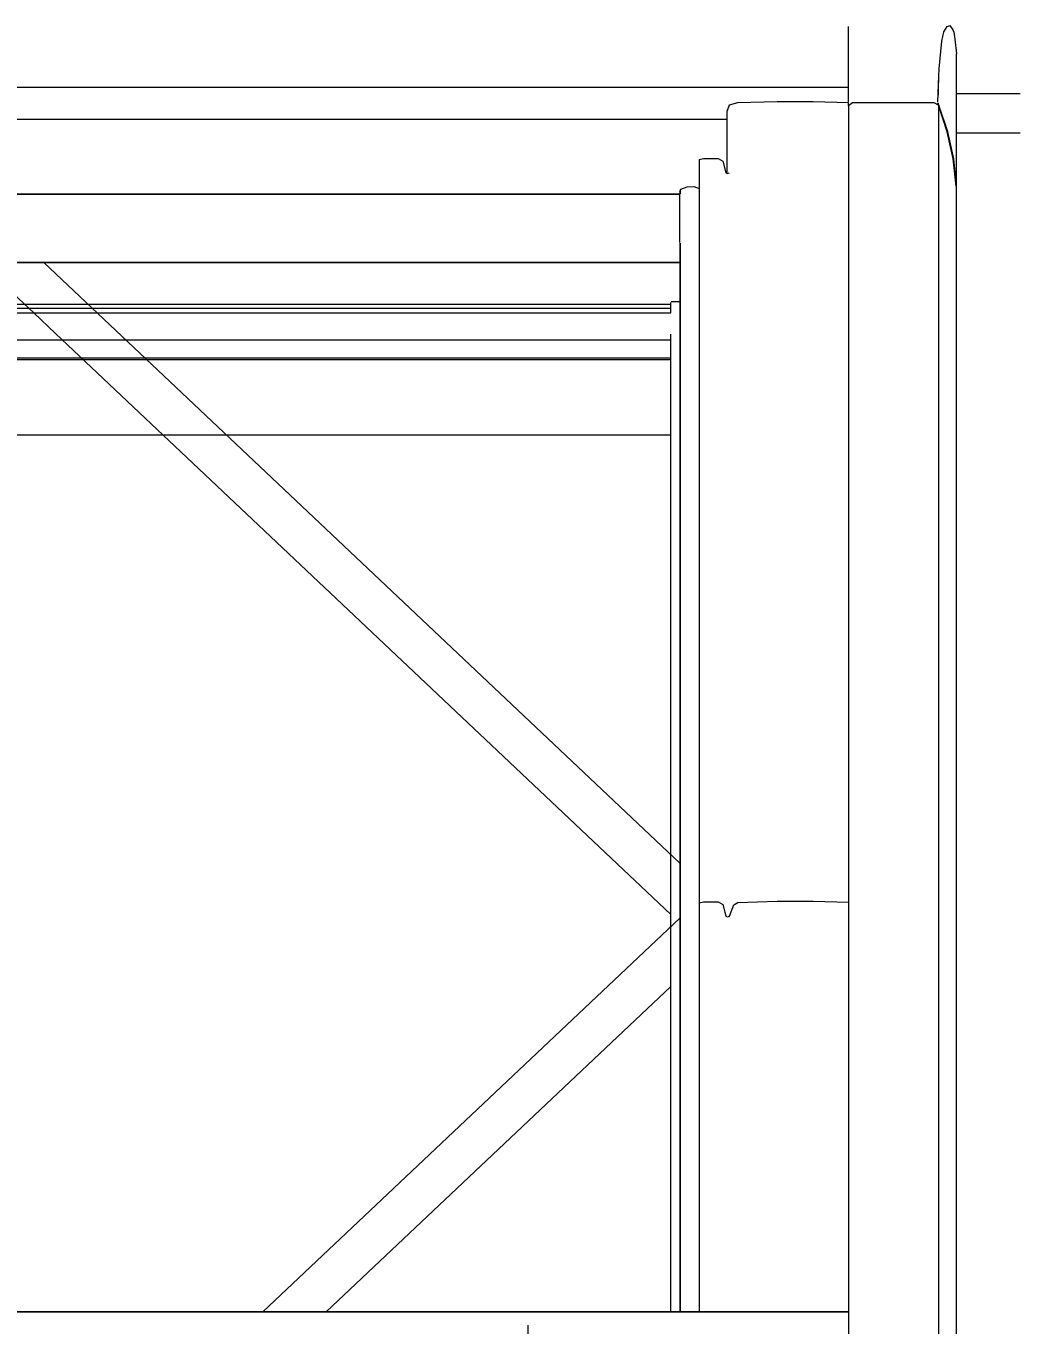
# Model space of a CAD drawing. Header units: metres. Extents: x -3 to 171, y -23 to 41.
# Drawn here: x 4.225 to 4.669, y -3.568 to -2.984 of the extents above; entities that cross this region are included whole.
import ezdxf

# ---------------------------------------------------------------- set-up
doc = ezdxf.new("R2010")
doc.units = ezdxf.units.M
doc.header["$MEASUREMENT"] = 0
doc.set_wipeout_variables(frame=1)
for name, pattern in [('Achse', [0.004, 0.002, -0.001, 0, -0.001]), ('Schnittlinie', [0.006, 0.003, -0.0015, 0, -0.0015]), ('Wipeout_Contour', [1, 0, -1])]:
    doc.linetypes.add(name, pattern=pattern)
for name, color, linetype in [('6._Dach PP STG1_1_000 Achsraster', 7, 'Continuous'), ('6._Dach PP STG1_1_325 Dachfenster', 7, 'Continuous'), ('6._Dach PP STG1_1_851 Marker Schnitt', 7, 'Continuous')]:
    doc.layers.add(name, color=color, linetype=linetype)
doc.styles.add('ERSTELLTER_STIL_2', font='')
doc.styles.get('ERSTELLTER_STIL_2').set_extended_font_data('Eurostile')

msp = doc.modelspace()

# ---------------------------------------------------------------- linework, layer by layer
at = {"layer": '6._Dach PP STG1_1_000 Achsraster', "color": 5, "linetype": 'Achse', "lineweight": 0, "ltscale": 1000}
msp.add_line((-1.5, -3), (21, -3), dxfattribs=at)
at = {"layer": '6._Dach PP STG1_1_851 Marker Schnitt', "color": 7, "linetype": 'Schnittlinie', "lineweight": 13, "ltscale": 1000}
msp.add_line((4.45, 4.805), (4.45, -18.475), dxfattribs=at)

# ---------------------------------------------------------------- texts
at = {"layer": '6._Dach PP STG1_1_325 Dachfenster', "color": 7, "linetype": 'Continuous', "lineweight": 13, "insert": (4.0286, -3.21414), "char_height": 0.075, "attachment_point": 7, "style": 'ERSTELLTER_STIL_2'}
msp.add_mtext('\\A1;{\\pql;\\pt0;\\fEurostile|b0|i0|c0|p0;\\W1.000000;PH 115\\fEurostile|b0|i0|c0|p0;\\W1.000000;\\A1{\\H.66x;\\S^  ;}\\fEurostile|b0|i0|c0|p0;\\W1.000000;\\fEurostile|b0|i0|c0|p0;\\W1.000000;}', dxfattribs=at)

# ---------------------------------------------------------------- wipeouts: each hides what was drawn before it
at = {"color": 254, "linetype": 'Wipeout_Contour', "lineweight": 0, "ltscale": 22.258141}
msp.add_wipeout([(4.64255, -3.01541), (4.65685, -3.01541), (4.65685, -3.01484), (4.64255, -3.01484)], dxfattribs=at).dxf.layer = '6._Dach PP STG1_1_325 Dachfenster'
at = {"color": 254, "linetype": 'Wipeout_Contour', "lineweight": 0, "ltscale": 34.331494}
msp.add_wipeout([(4.64255, -3.05626), (4.64235, -3.06787), (4.65685, -3.06787), (4.65685, -3.03252), (4.64255, -3.03252), (4.64255, -3.04873)], dxfattribs=at).dxf.layer = '6._Dach PP STG1_1_325 Dachfenster'
at = {"color": 254, "linetype": 'Wipeout_Contour', "lineweight": 0, "ltscale": 33.677495}
msp.add_wipeout([(4.51875, -3.05769), (4.51825, -3.05854), (4.51825, -3.05967), (4.51835, -3.08153), (4.51825, -3.56164), (4.51875, -3.56164)], dxfattribs=at).dxf.layer = '6._Dach PP STG1_1_325 Dachfenster'
at = {"color": 254, "linetype": 'Wipeout_Contour', "lineweight": 0, "ltscale": 55.468966}
msp.add_wipeout([(4.65685, -3.0917), (4.64235, -3.0917), (4.64235, -3.62657), (4.64255, -3.62845), (4.64315, -3.63161), (4.64445, -3.64552), (4.64445, -3.66149), (4.64448, -3.70979), (4.65685, -3.70979)], dxfattribs=at).dxf.layer = '6._Dach PP STG1_1_325 Dachfenster'
at = {"color": 254, "linetype": 'Wipeout_Contour', "lineweight": 0, "ltscale": 22.936435}
msp.add_wipeout([(4.53555, -3.37752), (4.52895, -3.37752), (4.52895, -3.56164), (4.53555, -3.56164)], dxfattribs=at).dxf.layer = '6._Dach PP STG1_1_325 Dachfenster'
at = {"color": 254, "linetype": 'Wipeout_Contour', "lineweight": 0, "ltscale": 22.966619}
msp.add_wipeout([(4.53895, -3.56164), (4.53975, -3.56164), (4.53975, -3.38423), (4.53895, -3.38395)], dxfattribs=at).dxf.layer = '6._Dach PP STG1_1_325 Dachfenster'

# ---------------------------------------------------------------- next in the draw order: wipeouts: each hides what was drawn before it
at = {"color": 254, "linetype": 'Wipeout_Contour', "lineweight": 0, "ltscale": 81.292705}
msp.add_wipeout([(4.61423, -2.98422), (4.63955, -2.98422), (4.64086, -2.98607), (4.64125, -2.98718), (4.64179, -2.99035), (4.64255, -2.99685), (4.64255, -3.01484), (4.65685, -3.01484), (4.65685, -2.95558), (4.64449, -2.95558), (4.64449, -2.95834), (4.64449, -2.96046), (4.61885, -2.96046), (4.61885, -2.95926), (4.61486, -2.95926)], dxfattribs=at).dxf.layer = '6._Dach PP STG1_1_325 Dachfenster'
at = {"color": 254, "linetype": 'Wipeout_Contour', "lineweight": 0, "ltscale": 41.465548}
msp.add_wipeout([(3.82759, -2.95926), (3.82798, -2.98422), (3.83965, -2.98422), (3.83965, -3.01187), (4.59405, -3.01187), (4.59405, -2.98422), (4.60573, -2.98422), (4.60611, -2.95926)], dxfattribs=at).dxf.layer = '6._Dach PP STG1_1_325 Dachfenster'
at = {"color": 254, "linetype": 'Wipeout_Contour', "lineweight": 0, "ltscale": 22.555882}
msp.add_wipeout([(4.51875, -3.05769), (4.51875, -3.56164), (4.52155, -3.56164), (4.52155, -3.05656)], dxfattribs=at).dxf.layer = '6._Dach PP STG1_1_325 Dachfenster'
at = {"color": 254, "linetype": 'Wipeout_Contour', "lineweight": 0, "ltscale": 22.379645}
msp.add_wipeout([(4.65685, -3.06787), (4.64235, -3.06787), (4.64235, -3.07367), (4.65685, -3.07367)], dxfattribs=at).dxf.layer = '6._Dach PP STG1_1_325 Dachfenster'
at = {"color": 254, "linetype": 'Wipeout_Contour', "lineweight": 0, "ltscale": 22.924244}
msp.add_wipeout([(4.52705, -3.56164), (4.52895, -3.56164), (4.52895, -3.37752), (4.52705, -3.37801)], dxfattribs=at).dxf.layer = '6._Dach PP STG1_1_325 Dachfenster'
at = {"color": 254, "linetype": 'Wipeout_Contour', "lineweight": 0, "ltscale": 22.968848}
msp.add_wipeout([(4.53975, -3.56164), (4.54055, -3.56164), (4.54055, -3.38402), (4.53975, -3.38423)], dxfattribs=at).dxf.layer = '6._Dach PP STG1_1_325 Dachfenster'

# ---------------------------------------------------------------- next in the draw order: wipeouts: each hides what was drawn before it
at = {"color": 254, "linetype": 'Wipeout_Contour', "lineweight": 0, "ltscale": 22.305959}
msp.add_wipeout([(4.67115, -3.01484), (4.65685, -3.01484), (4.65685, -3.01541), (4.67115, -3.01541)], dxfattribs=at).dxf.layer = '6._Dach PP STG1_1_325 Dachfenster'
at = {"color": 254, "linetype": 'Wipeout_Contour', "lineweight": 0, "ltscale": 27.674947}
msp.add_wipeout([(4.67115, -3.03252), (4.65685, -3.03252), (4.65685, -3.06787), (4.67135, -3.06787), (4.67135, -3.05641)], dxfattribs=at).dxf.layer = '6._Dach PP STG1_1_325 Dachfenster'
at = {"color": 254, "linetype": 'Wipeout_Contour', "lineweight": 0, "ltscale": 21.016375}
msp.add_wipeout([(3.91535, -3.07049), (4.51835, -3.07049), (4.51835, -3.05988), (3.91535, -3.05988)], dxfattribs=at).dxf.layer = '6._Dach PP STG1_1_325 Dachfenster'
at = {"color": 254, "linetype": 'Wipeout_Contour', "lineweight": 0, "ltscale": 22.573745}
msp.add_wipeout([(4.52465, -3.05649), (4.52465, -3.56164), (4.52705, -3.56164), (4.52705, -3.05731)], dxfattribs=at).dxf.layer = '6._Dach PP STG1_1_325 Dachfenster'
at = {"color": 254, "linetype": 'Wipeout_Contour', "lineweight": 0, "ltscale": 21.044332}
msp.add_wipeout([(3.91535, -3.07982), (4.51835, -3.07982), (4.51835, -3.0748), (3.91535, -3.0748)], dxfattribs=at).dxf.layer = '6._Dach PP STG1_1_325 Dachfenster'
at = {"color": 254, "linetype": 'Wipeout_Contour', "lineweight": 0, "ltscale": 22.40685}
msp.add_wipeout([(4.65685, -3.07367), (4.64235, -3.07367), (4.64235, -3.0917), (4.65685, -3.0917)], dxfattribs=at).dxf.layer = '6._Dach PP STG1_1_325 Dachfenster'
at = {"color": 254, "linetype": 'Wipeout_Contour', "lineweight": 0, "ltscale": 22.984146}
msp.add_wipeout([(4.54055, -3.56164), (4.54255, -3.56164), (4.54255, -3.37886), (4.54055, -3.38402)], dxfattribs=at).dxf.layer = '6._Dach PP STG1_1_325 Dachfenster'

# ---------------------------------------------------------------- next in the draw order: wipeouts: each hides what was drawn before it
at = {"color": 254, "linetype": 'Wipeout_Contour', "lineweight": 0, "ltscale": 82.882391}
msp.add_wipeout([(4.65685, -3.01484), (4.67115, -3.01484), (4.67115, -2.99685), (4.67192, -2.99035), (4.67245, -2.98718), (4.67285, -2.98607), (4.67416, -2.98422), (4.69948, -2.98422), (4.69885, -2.95926), (4.69485, -2.95926), (4.69485, -2.96046), (4.66922, -2.96046), (4.66922, -2.95834), (4.66922, -2.95558), (4.65685, -2.95558)], dxfattribs=at).dxf.layer = '6._Dach PP STG1_1_325 Dachfenster'
at = {"color": 254, "linetype": 'Wipeout_Contour', "lineweight": 0, "ltscale": 29.488633}
msp.add_wipeout([(4.64105, -3.04401), (4.63835, -3.03184), (4.63835, -3.60344), (4.63855, -3.60403), (4.64105, -3.6153)], dxfattribs=at).dxf.layer = '6._Dach PP STG1_1_325 Dachfenster'
at = {"color": 254, "linetype": 'Wipeout_Contour', "lineweight": 0, "ltscale": 22.563727}
msp.add_wipeout([(4.52155, -3.05656), (4.52155, -3.56164), (4.52465, -3.56164), (4.52465, -3.05649)], dxfattribs=at).dxf.layer = '6._Dach PP STG1_1_325 Dachfenster'
at = {"color": 254, "linetype": 'Wipeout_Contour', "lineweight": 0, "ltscale": 21.033309}
msp.add_wipeout([(3.91535, -3.0748), (4.51835, -3.0748), (4.51835, -3.07049), (3.91535, -3.07049)], dxfattribs=at).dxf.layer = '6._Dach PP STG1_1_325 Dachfenster'
at = {"color": 254, "linetype": 'Wipeout_Contour', "lineweight": 0, "ltscale": 22.455015}
msp.add_wipeout([(4.67135, -3.07367), (4.65685, -3.07367), (4.65685, -3.0917), (4.67135, -3.0917)], dxfattribs=at).dxf.layer = '6._Dach PP STG1_1_325 Dachfenster'
at = {"color": 254, "linetype": 'Wipeout_Contour', "lineweight": 0, "ltscale": 31.526783}
msp.add_wipeout([(3.91535, -3.08067), (3.91535, -3.08153), (3.91545, -3.08258), (4.51825, -3.08258), (4.51825, -3.0818), (4.51835, -3.08067)], dxfattribs=at).dxf.layer = '6._Dach PP STG1_1_325 Dachfenster'
at = {"color": 254, "linetype": 'Wipeout_Contour', "lineweight": 0, "ltscale": 22.976191}
msp.add_wipeout([(4.53765, -3.56164), (4.53895, -3.56164), (4.53895, -3.38395), (4.53765, -3.37879)], dxfattribs=at).dxf.layer = '6._Dach PP STG1_1_325 Dachfenster'
at = {"color": 254, "linetype": 'Wipeout_Contour', "lineweight": 0, "ltscale": 22.975272}
msp.add_wipeout([(4.54255, -3.56164), (4.54435, -3.56164), (4.54435, -3.3778), (4.54255, -3.37886)], dxfattribs=at).dxf.layer = '6._Dach PP STG1_1_325 Dachfenster'

# ---------------------------------------------------------------- next in the draw order: wipeouts: each hides what was drawn before it
at = {"color": 254, "linetype": 'Wipeout_Contour', "lineweight": 0, "ltscale": 22.427869}
msp.add_wipeout([(4.67135, -3.06787), (4.65685, -3.06787), (4.65685, -3.07367), (4.67135, -3.07367)], dxfattribs=at).dxf.layer = '6._Dach PP STG1_1_325 Dachfenster'
at = {"color": 254, "linetype": 'Wipeout_Contour', "lineweight": 0, "ltscale": 21.057586}
msp.add_wipeout([(3.91545, -3.08258), (3.91545, -3.08364), (4.51825, -3.08364), (4.51825, -3.08258)], dxfattribs=at).dxf.layer = '6._Dach PP STG1_1_325 Dachfenster'
at = {"color": 254, "linetype": 'Wipeout_Contour', "lineweight": 0, "ltscale": 52.592074}
msp.add_wipeout([(4.65685, -3.70979), (4.66923, -3.70979), (4.66925, -3.66149), (4.66925, -3.64552), (4.67055, -3.63161), (4.67115, -3.62846), (4.67135, -3.62657), (4.67135, -3.0917), (4.65685, -3.0917)], dxfattribs=at).dxf.layer = '6._Dach PP STG1_1_325 Dachfenster'
at = {"color": 254, "linetype": 'Wipeout_Contour', "lineweight": 0, "ltscale": 22.95462}
msp.add_wipeout([(4.53555, -3.56164), (4.53765, -3.56164), (4.53765, -3.37879), (4.53555, -3.37752)], dxfattribs=at).dxf.layer = '6._Dach PP STG1_1_325 Dachfenster'
at = {"color": 254, "linetype": 'Wipeout_Contour', "lineweight": 0, "ltscale": 23.005036}
msp.add_wipeout([(4.54435, -3.56164), (4.56195, -3.56164), (4.56195, -3.37723), (4.54435, -3.3778)], dxfattribs=at).dxf.layer = '6._Dach PP STG1_1_325 Dachfenster'

# ---------------------------------------------------------------- next in the draw order: wipeouts: each hides what was drawn before it
at = {"color": 254, "linetype": 'Wipeout_Contour', "lineweight": 0, "ltscale": 22.341919}
msp.add_wipeout([(4.52895, -3.04383), (4.52895, -3.37752), (4.53555, -3.37752), (4.53555, -3.04383)], dxfattribs=at).dxf.layer = '6._Dach PP STG1_1_325 Dachfenster'
at = {"color": 254, "linetype": 'Wipeout_Contour', "lineweight": 0, "ltscale": 22.379569}
msp.add_wipeout([(4.53975, -3.05055), (4.53895, -3.05027), (4.53895, -3.38395), (4.53975, -3.38423)], dxfattribs=at).dxf.layer = '6._Dach PP STG1_1_325 Dachfenster'
at = {"color": 254, "linetype": 'Wipeout_Contour', "lineweight": 0, "ltscale": 21.050859}
msp.add_wipeout([(3.91535, -3.07982), (3.91535, -3.08067), (4.51835, -3.08067), (4.51835, -3.07982)], dxfattribs=at).dxf.layer = '6._Dach PP STG1_1_325 Dachfenster'
at = {"color": 254, "linetype": 'Wipeout_Contour', "lineweight": 0, "ltscale": 21.059544}
msp.add_wipeout([(3.91545, -3.08364), (3.91545, -3.08428), (4.51825, -3.08428), (4.51825, -3.08364)], dxfattribs=at).dxf.layer = '6._Dach PP STG1_1_325 Dachfenster'
at = {"color": 254, "linetype": 'Wipeout_Contour', "lineweight": 0, "ltscale": 23.056605}
msp.add_wipeout([(4.56195, -3.56164), (4.57815, -3.56164), (4.57815, -3.37723), (4.56195, -3.37723)], dxfattribs=at).dxf.layer = '6._Dach PP STG1_1_325 Dachfenster'

# ---------------------------------------------------------------- next in the draw order: wipeouts: each hides what was drawn before it
at = {"color": 254, "linetype": 'Wipeout_Contour', "lineweight": 0, "ltscale": 22.328002}
msp.add_wipeout([(4.52895, -3.04383), (4.52705, -3.04433), (4.52705, -3.37801), (4.52895, -3.37752)], dxfattribs=at).dxf.layer = '6._Dach PP STG1_1_325 Dachfenster'
at = {"color": 254, "linetype": 'Wipeout_Contour', "lineweight": 0, "ltscale": 22.382179}
msp.add_wipeout([(4.53975, -3.05055), (4.53975, -3.38423), (4.54055, -3.38402), (4.54055, -3.0503)], dxfattribs=at).dxf.layer = '6._Dach PP STG1_1_325 Dachfenster'
at = {"color": 254, "linetype": 'Wipeout_Contour', "lineweight": 0, "ltscale": 21.068793}
msp.add_wipeout([(3.91545, -3.09043), (4.51825, -3.09043), (4.51825, -3.08499), (3.91545, -3.08499)], dxfattribs=at).dxf.layer = '6._Dach PP STG1_1_325 Dachfenster'
at = {"color": 254, "linetype": 'Wipeout_Contour', "lineweight": 0, "ltscale": 34.244754}
msp.add_wipeout([(4.59405, -3.37775), (4.57815, -3.37723), (4.57815, -3.56164), (4.59405, -3.56164), (4.59405, -3.52738), (4.59405, -3.50489)], dxfattribs=at).dxf.layer = '6._Dach PP STG1_1_325 Dachfenster'

# ---------------------------------------------------------------- next in the draw order: wipeouts: each hides what was drawn before it
at = {"color": 254, "linetype": 'Wipeout_Contour', "lineweight": 0, "ltscale": 22.85938}
msp.add_wipeout([(4.59575, -3.01893), (4.59575, -3.59082), (4.63255, -3.59082), (4.63255, -3.01893)], dxfattribs=at).dxf.layer = '6._Dach PP STG1_1_325 Dachfenster'
at = {"color": 254, "linetype": 'Wipeout_Contour', "lineweight": 0, "ltscale": 22.377649}
msp.add_wipeout([(4.54055, -3.0503), (4.54055, -3.38402), (4.54255, -3.37886), (4.54255, -3.04514)], dxfattribs=at).dxf.layer = '6._Dach PP STG1_1_325 Dachfenster'
at = {"color": 254, "linetype": 'Wipeout_Contour', "lineweight": 0, "ltscale": 74.058202}
msp.add_wipeout([(3.90665, -3.05274), (3.90665, -3.05731), (3.90905, -3.05649), (3.91215, -3.05656), (3.91495, -3.05769), (3.91545, -3.05854), (3.91545, -3.05967), (4.51825, -3.05967), (4.51825, -3.05854), (4.51875, -3.05769), (4.52155, -3.05656), (4.52465, -3.05649), (4.52705, -3.05731), (4.52705, -3.05274)], dxfattribs=at).dxf.layer = '6._Dach PP STG1_1_325 Dachfenster'
at = {"color": 254, "linetype": 'Wipeout_Contour', "lineweight": 0, "ltscale": 21.061138}
msp.add_wipeout([(3.91545, -3.08499), (4.51825, -3.08499), (4.51825, -3.08428), (3.91545, -3.08428)], dxfattribs=at).dxf.layer = '6._Dach PP STG1_1_325 Dachfenster'
at = {"color": 254, "linetype": 'Wipeout_Contour', "lineweight": 0, "ltscale": 15.758947}
msp.add_wipeout([(4.51825, -3.0905), (4.23273, -3.0905), (4.51825, -3.36016)], dxfattribs=at).dxf.layer = '6._Dach PP STG1_1_325 Dachfenster'

# ---------------------------------------------------------------- next in the draw order: linework, layer by layer
at = {"layer": '6._Dach PP STG1_1_325 Dachfenster', "color": 7, "linetype": 'Continuous', "lineweight": 13, "ltscale": 1000, "flags": 128}
for points in [[(3.91535, -3.05967), (4.51835, -3.05967)], [(4.51825, -3.05854), (4.51875, -3.05769)], [(4.51825, -3.05854), (4.51825, -3.05967)], [(4.51835, -3.08153), (4.51835, -3.08067), (4.51835, -3.07982), (4.51835, -3.0748), (4.51835, -3.07049), (4.51835, -3.05988)], [(4.51875, -3.05769), (4.52155, -3.05656)], [(4.52155, -3.05656), (4.52465, -3.05649)], [(4.52465, -3.05649), (4.52705, -3.05731)]]:
    msp.add_lwpolyline(points, dxfattribs=at)

# ---------------------------------------------------------------- next in the draw order: wipeouts: each hides what was drawn before it
at = {"color": 254, "linetype": 'Wipeout_Contour', "lineweight": 0, "ltscale": 22.796028}
msp.add_wipeout([(4.59405, -3.02019), (4.59405, -3.59082), (4.59575, -3.59082), (4.59575, -3.01893)], dxfattribs=at).dxf.layer = '6._Dach PP STG1_1_325 Dachfenster'
at = {"color": 254, "linetype": 'Wipeout_Contour', "lineweight": 0, "ltscale": 29.458104}
msp.add_wipeout([(4.63835, -3.03184), (4.63435, -3.01989), (4.63435, -3.59156), (4.63455, -3.59208), (4.63835, -3.60344)], dxfattribs=at).dxf.layer = '6._Dach PP STG1_1_325 Dachfenster'
at = {"color": 254, "linetype": 'Wipeout_Contour', "lineweight": 0, "ltscale": 22.369472}
msp.add_wipeout([(4.53765, -3.0451), (4.53765, -3.37879), (4.53895, -3.38395), (4.53895, -3.05027)], dxfattribs=at).dxf.layer = '6._Dach PP STG1_1_325 Dachfenster'
at = {"color": 254, "linetype": 'Wipeout_Contour', "lineweight": 0, "ltscale": 22.379061}
msp.add_wipeout([(4.54255, -3.04514), (4.54255, -3.37886), (4.54435, -3.3778), (4.54435, -3.04408)], dxfattribs=at).dxf.layer = '6._Dach PP STG1_1_325 Dachfenster'

# ---------------------------------------------------------------- next in the draw order: linework, layer by layer
at = {"layer": '6._Dach PP STG1_1_325 Dachfenster', "color": 7, "linetype": 'Continuous', "lineweight": 13, "ltscale": 1000, "flags": 128}
for points in [[(4.53895, -3.38395), (4.53975, -3.38423)], [(4.53975, -3.38423), (4.54055, -3.38402)]]:
    msp.add_lwpolyline(points, dxfattribs=at)

# ---------------------------------------------------------------- next in the draw order: wipeouts: each hides what was drawn before it
at = {"color": 254, "linetype": 'Wipeout_Contour', "lineweight": 0, "ltscale": 28.868538}
msp.add_wipeout([(4.63255, -3.01893), (4.63255, -3.59082), (4.63402, -3.59082), (4.63435, -3.59156), (4.63435, -3.01989)], dxfattribs=at).dxf.layer = '6._Dach PP STG1_1_325 Dachfenster'
at = {"color": 254, "linetype": 'Wipeout_Contour', "lineweight": 0, "ltscale": 22.356988}
msp.add_wipeout([(4.53765, -3.0451), (4.53555, -3.04383), (4.53555, -3.37752), (4.53765, -3.37879)], dxfattribs=at).dxf.layer = '6._Dach PP STG1_1_325 Dachfenster'
at = {"color": 254, "linetype": 'Wipeout_Contour', "lineweight": 0, "ltscale": 22.410333}
msp.add_wipeout([(4.54435, -3.04408), (4.54435, -3.3778), (4.56195, -3.37723), (4.56195, -3.04351)], dxfattribs=at).dxf.layer = '6._Dach PP STG1_1_325 Dachfenster'
at = {"color": 254, "linetype": 'Wipeout_Contour', "lineweight": 0, "ltscale": 29.472026}
msp.add_wipeout([(4.64235, -3.05626), (4.64105, -3.04401), (4.64105, -3.6153), (4.64125, -3.6162), (4.64235, -3.62657)], dxfattribs=at).dxf.layer = '6._Dach PP STG1_1_325 Dachfenster'
at = {"color": 254, "linetype": 'Wipeout_Contour', "lineweight": 0, "ltscale": 22.265965}
msp.add_wipeout([(3.83965, -3.56177), (3.83965, -3.56751), (4.59405, -3.56751), (4.59405, -3.56177)], dxfattribs=at).dxf.layer = '6._Dach PP STG1_1_325 Dachfenster'

# ---------------------------------------------------------------- next in the draw order: linework, layer by layer
at = {"layer": '6._Dach PP STG1_1_325 Dachfenster', "color": 7, "linetype": 'Continuous', "lineweight": 13, "ltscale": 1000, "flags": 128}
for points in [[(4.52705, -3.37801), (4.52895, -3.37752), (4.53555, -3.37752)], [(4.53555, -3.37752), (4.53765, -3.37879)], [(4.53765, -3.37879), (4.53895, -3.38395)], [(4.54055, -3.38402), (4.54255, -3.37886)], [(4.54255, -3.37886), (4.54435, -3.3778)]]:
    msp.add_lwpolyline(points, dxfattribs=at)

# ---------------------------------------------------------------- next in the draw order: wipeouts: each hides what was drawn before it
at = {"color": 254, "linetype": 'Wipeout_Contour', "lineweight": 0, "ltscale": 22.621369}
msp.add_wipeout([(4.54055, -3.05023), (4.53955, -3.02258), (4.53955, -3.05048), (4.54045, -3.05036)], dxfattribs=at).dxf.layer = '6._Dach PP STG1_1_325 Dachfenster'
at = {"color": 254, "linetype": 'Wipeout_Contour', "lineweight": 0, "ltscale": 22.464864}
msp.add_wipeout([(4.57815, -3.04351), (4.56195, -3.04351), (4.56195, -3.37723), (4.57815, -3.37723)], dxfattribs=at).dxf.layer = '6._Dach PP STG1_1_325 Dachfenster'
at = {"color": 254, "linetype": 'Wipeout_Contour', "lineweight": 0, "ltscale": 16.313975}
msp.add_wipeout([(4.59405, -3.56164), (3.83965, -3.56164), (4.59405, -3.56177)], dxfattribs=at).dxf.layer = '6._Dach PP STG1_1_325 Dachfenster'

# ---------------------------------------------------------------- next in the draw order: wipeouts: each hides what was drawn before it
at = {"color": 254, "linetype": 'Wipeout_Contour', "lineweight": 0, "ltscale": 22.1741}
msp.add_wipeout([(4.54056, -3.01991), (4.53955, -3.02258), (4.54055, -3.05023), (4.54255, -3.04514)], dxfattribs=at).dxf.layer = '6._Dach PP STG1_1_325 Dachfenster'
at = {"color": 254, "linetype": 'Wipeout_Contour', "lineweight": 0, "ltscale": 22.517623}
msp.add_wipeout([(4.57815, -3.04351), (4.57815, -3.37723), (4.59405, -3.37775), (4.59405, -3.04403)], dxfattribs=at).dxf.layer = '6._Dach PP STG1_1_325 Dachfenster'
at = {"color": 254, "linetype": 'Wipeout_Contour', "lineweight": 0, "ltscale": 16.981419}
msp.add_wipeout([(4.51825, -3.3849), (4.33111, -3.56164), (4.51825, -3.56164)], dxfattribs=at).dxf.layer = '6._Dach PP STG1_1_325 Dachfenster'

# ---------------------------------------------------------------- next in the draw order: linework, layer by layer
at = {"layer": '6._Dach PP STG1_1_325 Dachfenster', "color": 7, "linetype": 'Continuous', "lineweight": 13, "ltscale": 1000, "flags": 128}
msp.add_lwpolyline([(4.54435, -3.3778), (4.56195, -3.37723), (4.57815, -3.37723), (4.59405, -3.37775)], dxfattribs=at)

# ---------------------------------------------------------------- next in the draw order: wipeouts: each hides what was drawn before it
at = {"color": 254, "linetype": 'Wipeout_Contour', "lineweight": 0, "ltscale": 21.969577}
msp.add_wipeout([(4.56195, -3.0182), (4.54435, -3.01876), (4.54435, -3.04408), (4.56195, -3.04351)], dxfattribs=at).dxf.layer = '6._Dach PP STG1_1_325 Dachfenster'
at = {"color": 254, "linetype": 'Wipeout_Contour', "lineweight": 0, "ltscale": 43.51063}
msp.add_wipeout([(3.91545, -3.3849), (4.10259, -3.56164), (4.33111, -3.56164), (4.51825, -3.3849), (4.51825, -3.36016), (4.23273, -3.0905), (4.20098, -3.0905), (3.91545, -3.36016)], dxfattribs=at).dxf.layer = '6._Dach PP STG1_1_325 Dachfenster'

# ---------------------------------------------------------------- next in the draw order: linework, layer by layer
at = {"layer": '6._Dach PP STG1_1_325 Dachfenster', "color": 7, "linetype": 'Continuous', "lineweight": 13, "ltscale": 1000, "flags": 128}
for points in [[(4.51825, -3.0818), (4.51825, -3.56164)], [(3.91545, -3.09043), (4.51825, -3.09043)], [(3.91545, -3.0905), (4.51825, -3.0905)], [(4.23273, -3.0905), (4.51825, -3.36016)], [(4.21685, -3.10238), (4.22831, -3.1132), (4.23804, -3.12239), (4.51429, -3.38328)], [(3.91942, -3.1132), (4.51429, -3.1132)], [(3.91955, -3.10931), (4.51415, -3.10931)], [(3.91955, -3.11101), (4.51415, -3.11101)], [(4.51415, -3.10846), (4.51415, -3.1132)], [(4.51825, -3.10825), (4.51435, -3.10825)], [(3.91955, -3.12522), (4.51415, -3.12522)], [(4.51415, -3.12267), (4.51415, -3.56164)], [(3.91955, -3.13335), (4.51415, -3.13335)], [(3.91955, -3.13413), (4.51415, -3.13413)], [(3.91955, -3.16786), (4.51415, -3.16786)], [(4.33111, -3.56164), (4.51825, -3.3849)], [(4.35956, -3.56164), (4.51429, -3.41552)], [(4.59405, -3.56164), (3.83965, -3.56164)]]:
    msp.add_lwpolyline(points, dxfattribs=at)

# ---------------------------------------------------------------- next in the draw order: wipeouts: each hides what was drawn before it
at = {"color": 254, "linetype": 'Wipeout_Contour', "lineweight": 0, "ltscale": 15.793721}
msp.add_wipeout([(4.54055, -3.01983), (4.54435, -3.04408), (4.54435, -3.01876)], dxfattribs=at).dxf.layer = '6._Dach PP STG1_1_325 Dachfenster'
at = {"color": 254, "linetype": 'Wipeout_Contour', "lineweight": 0, "ltscale": 22.029433}
msp.add_wipeout([(4.56195, -3.0182), (4.56195, -3.04351), (4.57815, -3.04351), (4.57815, -3.0182)], dxfattribs=at).dxf.layer = '6._Dach PP STG1_1_325 Dachfenster'

# ---------------------------------------------------------------- next in the draw order: wipeouts: each hides what was drawn before it
at = {"color": 254, "linetype": 'Wipeout_Contour', "lineweight": 0, "ltscale": 16.723173}
msp.add_wipeout([(4.54055, -3.01983), (4.54255, -3.04514), (4.54435, -3.04408)], dxfattribs=at).dxf.layer = '6._Dach PP STG1_1_325 Dachfenster'
at = {"color": 254, "linetype": 'Wipeout_Contour', "lineweight": 0, "ltscale": 22.082428}
msp.add_wipeout([(4.57815, -3.04351), (4.59405, -3.04403), (4.59405, -3.01871), (4.57815, -3.0182)], dxfattribs=at).dxf.layer = '6._Dach PP STG1_1_325 Dachfenster'

# ---------------------------------------------------------------- next in the draw order: wipeouts: each hides what was drawn before it
at = {"color": 254, "linetype": 'Wipeout_Contour', "lineweight": 0, "ltscale": 20.945091}
msp.add_wipeout([(3.89415, -3.03818), (4.53955, -3.03818), (4.53955, -3.02622), (3.89415, -3.02622)], dxfattribs=at).dxf.layer = '6._Dach PP STG1_1_325 Dachfenster'

# ---------------------------------------------------------------- next in the draw order: wipeouts: each hides what was drawn before it
at = {"color": 254, "linetype": 'Wipeout_Contour', "lineweight": 0, "ltscale": 83.34721}
msp.add_wipeout([(4.59405, -3.01187), (3.83965, -3.01187), (3.83965, -3.01871), (3.85555, -3.0182), (3.87175, -3.0182), (3.88935, -3.01876), (3.89315, -3.01983), (3.89415, -3.02258), (3.89415, -3.02615), (4.53955, -3.02615), (4.53955, -3.02258), (4.54055, -3.01983), (4.54435, -3.01876), (4.56195, -3.0182), (4.57815, -3.0182), (4.59405, -3.01871)], dxfattribs=at).dxf.layer = '6._Dach PP STG1_1_325 Dachfenster'
at = {"color": 254, "linetype": 'Wipeout_Contour', "lineweight": 0, "ltscale": 83.851679}
msp.add_wipeout([(3.89415, -3.03818), (3.89415, -3.05048), (3.89475, -3.05027), (3.89605, -3.04511), (3.89815, -3.04383), (3.90475, -3.04383), (3.90665, -3.04433), (3.90665, -3.05274), (4.52705, -3.05274), (4.52705, -3.04433), (4.52895, -3.04383), (4.53555, -3.04383), (4.53765, -3.0451), (4.53895, -3.05027), (4.53955, -3.05048), (4.53955, -3.03818)], dxfattribs=at).dxf.layer = '6._Dach PP STG1_1_325 Dachfenster'

# ---------------------------------------------------------------- next in the draw order: linework, layer by layer
at = {"layer": '6._Dach PP STG1_1_325 Dachfenster', "color": 7, "linetype": 'Continuous', "lineweight": 13, "ltscale": 1000, "flags": 128}
for points in [[(4.53955, -3.02258), (4.54055, -3.01983)], [(3.89415, -3.02615), (4.53955, -3.02615)], [(4.53955, -3.05048), (4.53955, -3.02258)], [(4.52705, -3.04433), (4.52895, -3.04383), (4.53555, -3.04383)], [(4.53555, -3.04383), (4.53765, -3.0451)], [(4.52705, -3.04433), (4.52705, -3.37801), (4.52705, -3.56164)], [(4.53765, -3.0451), (4.53895, -3.05027)], [(4.53895, -3.05027), (4.53975, -3.05055)], [(4.53975, -3.05055), (4.54045, -3.05036)]]:
    msp.add_lwpolyline(points, dxfattribs=at)

# ---------------------------------------------------------------- next in the draw order: wipeouts: each hides what was drawn before it
at = {"color": 254, "linetype": 'Wipeout_Contour', "lineweight": 0, "ltscale": 63.239029}
msp.add_wipeout([(4.63413, -3.01879), (4.59405, -3.01879), (4.59405, -3.02019), (4.59575, -3.01893), (4.63255, -3.01893), (4.63435, -3.01989), (4.63835, -3.03184), (4.64105, -3.04401), (4.64235, -3.05626), (4.64125, -3.04401), (4.63855, -3.03184), (4.63455, -3.01989)], dxfattribs=at).dxf.layer = '6._Dach PP STG1_1_325 Dachfenster'

# ---------------------------------------------------------------- next in the draw order: wipeouts: each hides what was drawn before it
at = {"color": 254, "linetype": 'Wipeout_Contour', "lineweight": 0, "ltscale": 27.100099}
msp.add_wipeout([(4.59405, -3.00365), (4.59405, -3.01836), (4.63405, -3.01836), (4.63455, -3.00685), (4.63468, -3.00365)], dxfattribs=at).dxf.layer = '6._Dach PP STG1_1_325 Dachfenster'

# ---------------------------------------------------------------- next in the draw order: linework, layer by layer
at = {"layer": '6._Dach PP STG1_1_325 Dachfenster', "color": 7, "linetype": 'Continuous', "lineweight": 13, "ltscale": 1000, "flags": 128}
for points in [[(3.83965, -3.01187), (4.59405, -3.01187)], [(4.54055, -3.01983), (4.54435, -3.01876), (4.56195, -3.0182), (4.57815, -3.0182), (4.59405, -3.01871)], [(4.59405, -3.02019), (4.59405, -3.01879)], [(4.59575, -3.01893), (4.59405, -3.02019)], [(4.59405, -3.02019), (4.59405, -3.59082)]]:
    msp.add_lwpolyline(points, dxfattribs=at)

# ---------------------------------------------------------------- next in the draw order: wipeouts: each hides what was drawn before it
at = {"color": 254, "linetype": 'Wipeout_Contour', "lineweight": 0, "ltscale": 22.127909}
msp.add_wipeout([(4.59405, -3.00365), (4.63468, -3.00365), (4.63589, -2.99113), (4.59405, -2.99113)], dxfattribs=at).dxf.layer = '6._Dach PP STG1_1_325 Dachfenster'
at = {"color": 254, "linetype": 'Wipeout_Contour', "lineweight": 0, "ltscale": 22.461824}
msp.add_wipeout([(4.63413, -3.01879), (4.63455, -3.01989), (4.63455, -3.00685), (4.63405, -3.01836)], dxfattribs=at).dxf.layer = '6._Dach PP STG1_1_325 Dachfenster'

# ---------------------------------------------------------------- next in the draw order: wipeouts: each hides what was drawn before it
at = {"color": 254, "linetype": 'Wipeout_Contour', "lineweight": 0, "ltscale": 38.860238}
msp.add_wipeout([(4.63455, -3.00685), (4.63455, -3.01989), (4.63855, -3.03184), (4.63855, -2.98451), (4.63685, -2.98692), (4.63589, -2.99113), (4.63468, -3.00365)], dxfattribs=at).dxf.layer = '6._Dach PP STG1_1_325 Dachfenster'

# ---------------------------------------------------------------- next in the draw order: linework, layer by layer
at = {"layer": '6._Dach PP STG1_1_325 Dachfenster', "color": 7, "linetype": 'Continuous', "lineweight": 13, "ltscale": 1000, "flags": 128}
for points in [[(4.63255, -3.01893), (4.59575, -3.01893)], [(4.63435, -3.01989), (4.63255, -3.01893)], [(4.63435, -3.01989), (4.63435, -3.59156)]]:
    msp.add_lwpolyline(points, dxfattribs=at)

# ---------------------------------------------------------------- next in the draw order: wipeouts: each hides what was drawn before it
at = {"color": 254, "linetype": 'Wipeout_Contour', "lineweight": 0, "ltscale": 15.932938}
msp.add_wipeout([(4.63955, -2.98422), (4.59405, -2.98422), (4.63826, -2.98457)], dxfattribs=at).dxf.layer = '6._Dach PP STG1_1_325 Dachfenster'

# ---------------------------------------------------------------- next in the draw order: wipeouts: each hides what was drawn before it
at = {"color": 254, "linetype": 'Wipeout_Contour', "lineweight": 0, "ltscale": 22.1081}
msp.add_wipeout([(4.59405, -2.98692), (4.63685, -2.98692), (4.63826, -2.98457), (4.59405, -2.98457)], dxfattribs=at).dxf.layer = '6._Dach PP STG1_1_325 Dachfenster'

# ---------------------------------------------------------------- next in the draw order: wipeouts: each hides what was drawn before it
at = {"color": 254, "linetype": 'Wipeout_Contour', "lineweight": 0, "ltscale": 22.10612}
msp.add_wipeout([(4.59405, -2.98692), (4.59405, -2.99113), (4.63589, -2.99113), (4.63685, -2.98692)], dxfattribs=at).dxf.layer = '6._Dach PP STG1_1_325 Dachfenster'

# ---------------------------------------------------------------- next in the draw order: linework, layer by layer
at = {"layer": '6._Dach PP STG1_1_325 Dachfenster', "color": 7, "linetype": 'Continuous', "lineweight": 13, "ltscale": 1000, "flags": 128}
msp.add_lwpolyline([(4.59405, -3.01836), (4.59405, -3.00365), (4.59405, -2.99113), (4.59405, -2.98692), (4.59405, -2.98457)], dxfattribs=at)

# ---------------------------------------------------------------- next in the draw order: wipeouts: each hides what was drawn before it
at = {"color": 254, "linetype": 'Wipeout_Contour', "lineweight": 0, "ltscale": 32.486038}
msp.add_wipeout([(4.63855, -3.03184), (4.64125, -3.04401), (4.64125, -2.98718), (4.64086, -2.98607), (4.63955, -2.98422), (4.63855, -2.98451)], dxfattribs=at).dxf.layer = '6._Dach PP STG1_1_325 Dachfenster'

# ---------------------------------------------------------------- next in the draw order: wipeouts: each hides what was drawn before it
at = {"color": 254, "linetype": 'Wipeout_Contour', "lineweight": 0, "ltscale": 27.593767}
msp.add_wipeout([(4.64125, -3.04401), (4.64255, -3.05626), (4.64255, -2.99685), (4.64179, -2.99035), (4.64125, -2.98718)], dxfattribs=at).dxf.layer = '6._Dach PP STG1_1_325 Dachfenster'

# ---------------------------------------------------------------- next in the draw order: linework, layer by layer
at = {"layer": '6._Dach PP STG1_1_325 Dachfenster', "color": 7, "linetype": 'Continuous', "lineweight": 13, "ltscale": 1000, "flags": 128}
for points in [[(4.63405, -3.01836), (4.63455, -3.00685), (4.63468, -3.00365), (4.63589, -2.99113), (4.63685, -2.98692), (4.63826, -2.98457), (4.63955, -2.98422), (4.64086, -2.98607), (4.64125, -2.98718), (4.64179, -2.99035), (4.64255, -2.99685)], [(4.64255, -3.05626), (4.64255, -2.99685)], [(4.67115, -3.01484), (4.65685, -3.01484), (4.64255, -3.01484)], [(4.64255, -3.05626), (4.64125, -3.04401), (4.63855, -3.03184), (4.63455, -3.01989), (4.63413, -3.01879)], [(4.64235, -3.05626), (4.64105, -3.04401), (4.63835, -3.03184), (4.63435, -3.01989)], [(4.67115, -3.03252), (4.65685, -3.03252), (4.64255, -3.03252)], [(4.64235, -3.05626), (4.64235, -3.62657)]]:
    msp.add_lwpolyline(points, dxfattribs=at)

doc.saveas('drawing.dxf')
